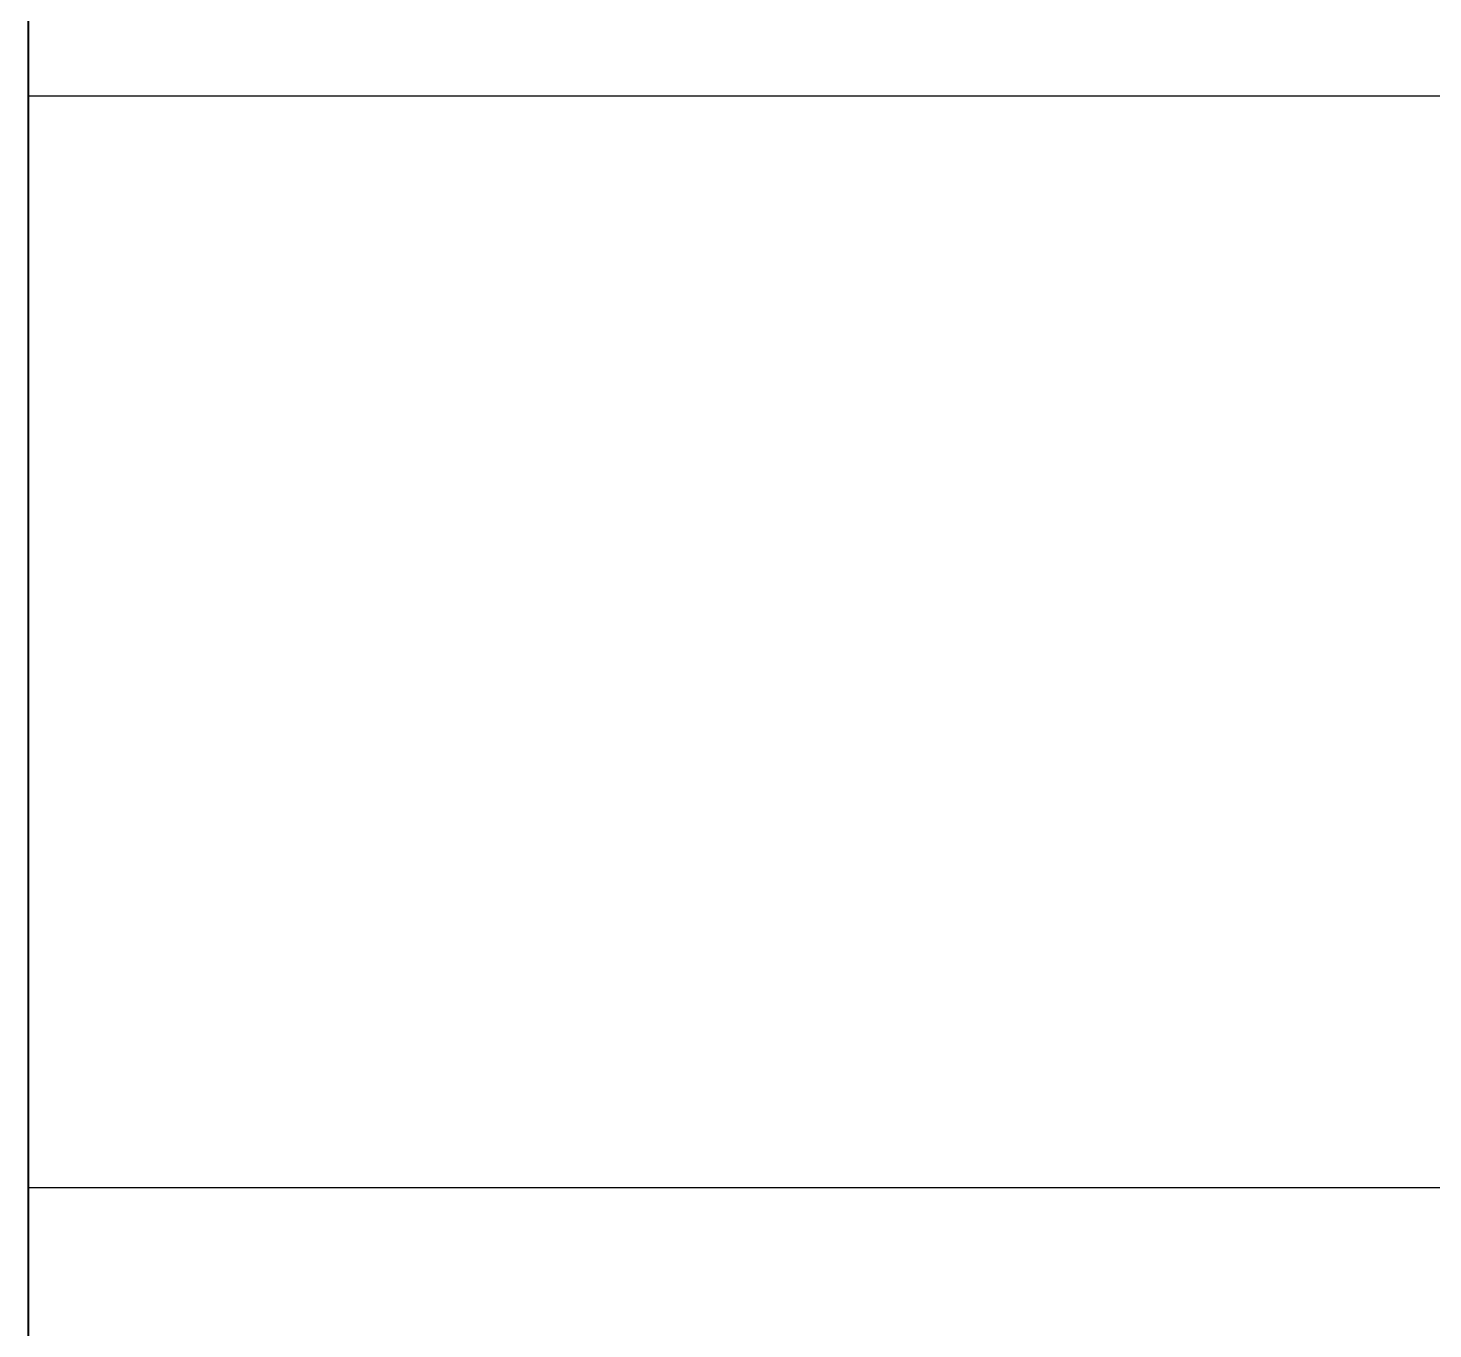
# Model space of a CAD drawing. Header units: millimetres. Extents: x 684983 to 685377, y 990360 to 990509.
# Drawn here: x 684982.764 to 684985.023, y 990363.57 to 990365.663 of the extents above; entities that cross this region are included whole.
import ezdxf

# ---------------------------------------------------------------- set-up
doc = ezdxf.new("R2010")
doc.units = ezdxf.units.MM
doc.layers.add('TITLE', color=6, linetype='Continuous')

msp = doc.modelspace()

# ---------------------------------------------------------------- linework, layer by layer
for p in [(684982.7636, 990377.9235), (684982.7636, 990370.8996)]:
    msp.add_line(p, (684982.7636, 990360.2851))
at = {"lineweight": 40}
msp.add_lwpolyline([(684982.7636, 990360.2851), (685085.1957, 990360.2851), (685085.1957, 990509.1548), (684982.7636, 990509.1548)], close=True, dxfattribs=at)
at = {"layer": 'TITLE', "color": 8}
for p, q in [((685014.9642, 990365.5531), (684982.7636, 990365.5531)), ((685014.9642, 990363.7971), (684982.7636, 990363.7971))]:
    msp.add_line(p, q, dxfattribs=at)

doc.saveas('drawing.dxf')
